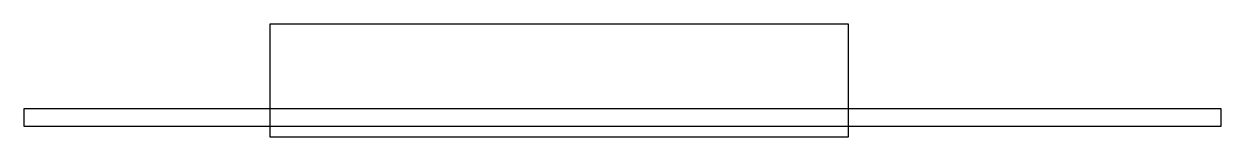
# Model space of a CAD drawing. Header units: millimetres. Extents: x -1615 to 0, y -15 to 138.
import ezdxf

# ---------------------------------------------------------------- set-up
doc = ezdxf.new("R2010")
doc.units = ezdxf.units.MM
doc.layers.get('0').update_dxf_attribs({"linetype": 'CONTINUOUS'})

msp = doc.modelspace()

# ---------------------------------------------------------------- linework, layer by layer
for points in [[(-1282.9, 138), (-502.9, 138), (-502.9, -15), (-1282.9, -15)], [(-1615, 0), (0, 0), (0, 23), (-1615, 23)]]:
    msp.add_lwpolyline(points, close=True)

doc.saveas('drawing.dxf')
